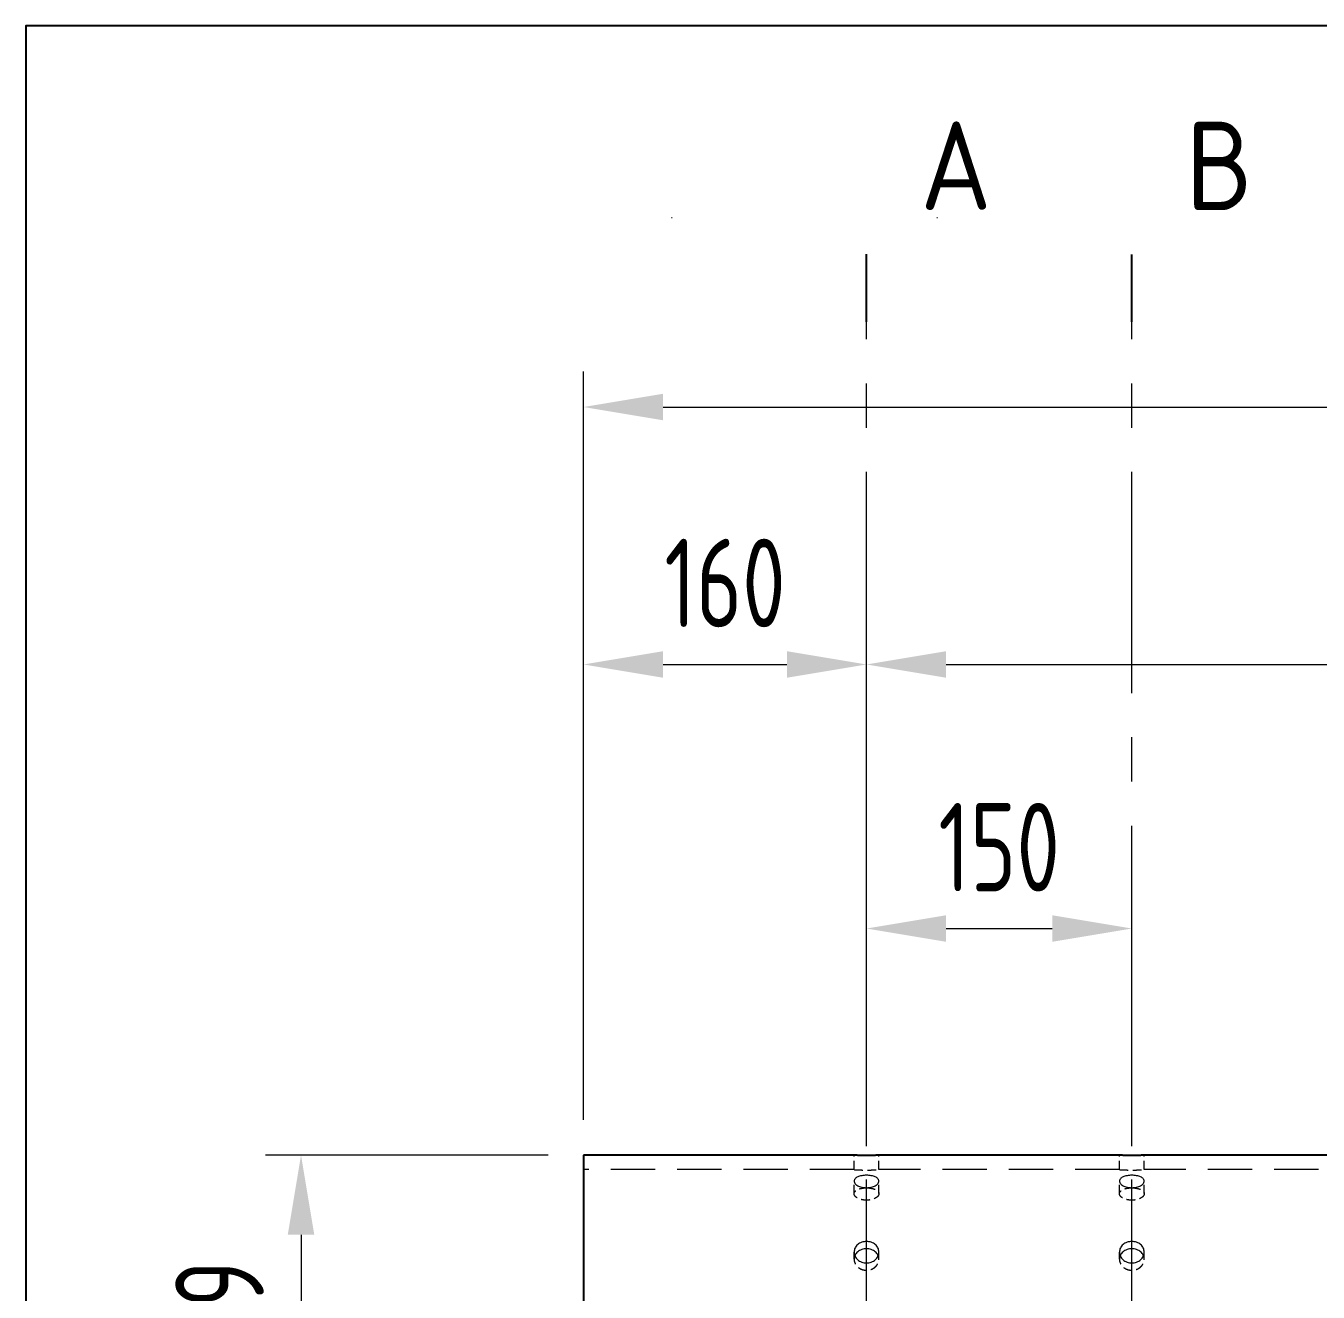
# Model space of a CAD drawing. Header units: millimetres. Extents: x -46397 to 283259, y -8690 to 23983.
# Drawn here: x 251236 to 251966, y 1849 to 2565 of the extents above; entities that cross this region are included whole.
import ezdxf

# ---------------------------------------------------------------- set-up
doc = ezdxf.new("R2010")
doc.units = ezdxf.units.MM
doc.linetypes.add('CENTER', pattern=[2, 1.25, -0.25, 0.25, -0.25])
doc.linetypes.add('HIDDENX2', pattern=[0.75, 0.5, -0.25])
doc.layers.get('Defpoints').update_dxf_attribs({"lineweight": 0})
for name, color, linetype, lineweight in [('0.01.ĐẬM', 3, 'Continuous', 25), ('Dtext', 255, 'Continuous', 20), ('DUONGCHINH', 7, 'Continuous', 25), ('Long_AM_Centerline', 1, 'CENTER', 9), ('PHANTOM 2', 8, 'Continuous', 0)]:
    doc.layers.add(name, color=color, linetype=linetype, lineweight=lineweight)
doc.styles.add('0130', font='times.ttf', dxfattribs={"height": 1.5})
doc.styles.add('Chu va so', font='arial.ttf')
doc.styles.add('GHI CHÚ 1', font='isocp_IV25.ttf', dxfattribs={"width": 0.8})
doc.styles.get("Standard").update_dxf_attribs({"font": 'isocp.shx', "width": 0.8})
doc.styles.add('TCVN', font='arial.ttf')
doc.dimstyles.new('1-30SCALE', dxfattribs={"dimtxt": 75, "dimasz": 75, "dimexe": 37.5, "dimexo": 30, "dimgap": 30, "dimtad": 1, "dimtoh": 1, "dimdec": 0, "dimdsep": 46, "dimtxsty": 'GHI CHÚ 1', "dimcen": 0.09, "dimclrd": 256, "dimclre": 256, "dimclrt": 2, "dimadec": 0, "dimazin": 0, "dimtfac": 1, "dimtdec": 0, "dimtofl": 0, "dimtmove": 0, "dimatfit": 3, "dimfxl": 1, "dimlwd": 0, "dimlwe": 0, "dimarcsym": 0})
doc.dimstyles.new('3.DÔN 30mm', dxfattribs={"dimtxt": 30, "dimasz": 10, "dimexe": 5, "dimexo": 5, "dimgap": 5, "dimtad": 1, "dimtoh": 1, "dimdec": 0, "dimtxsty": 'Standard', "dimcen": 20, "dimclrd": 42, "dimclre": 42, "dimclrt": 1, "dimadec": 0, "dimazin": 0, "dimtfac": 1, "dimtdec": 0, "dimtmove": 0, "dimatfit": 3, "dimfxl": 1, "dimlwd": 5, "dimlwe": 5, "dimarcsym": 1})

# ---------------------------------------------------------------- blocks, each defined once
blk = doc.blocks.new('*D1322')
at = {"layer": 'Defpoints', "color": 0, "transparency": 16777216}
for p in [(256511.11, 2349.87), (251551.11, 1926.9, -1.5), (256511.11, 1926.9, -1.5)]:
    blk.add_point(p, dxfattribs=at)
at = {"layer": 'PHANTOM 2', "linetype": 'Continuous', "lineweight": 0, "transparency": 16777216}
for p, q in [((251551.11, 1946.9), (251551.11, 2369.87)), ((256511.11, 1946.9), (256511.11, 2369.87)), ((251596.11, 2349.87), (256466.11, 2349.87))]:
    blk.add_line(p, q, dxfattribs=at)
at = {"layer": 'PHANTOM 2', "transparency": 16777216}
for points in [[(251596.11, 2357.37), (251596.11, 2342.37), (251551.11, 2349.87)], [(256466.11, 2357.37), (256466.11, 2342.37), (256511.11, 2349.87)]]:
    blk.add_solid(points, dxfattribs=at)
at = {"layer": 'PHANTOM 2', "color": 2, "transparency": 16777216, "insert": (254031.11, 2396.04), "char_height": 50, "attachment_point": 5, "style": 'GHI CHÚ 1'}
blk.add_mtext('4960', dxfattribs=at)
blk = doc.blocks.new('*D1323')
at = {"layer": 'Defpoints', "color": 0, "transparency": 16777216}
for p in [(251551.11, 1926.9, -1.5), (251391.42, 1707.8), (251551.11, 1707.8, -1.5)]:
    blk.add_point(p, dxfattribs=at)
at = {"layer": 'PHANTOM 2', "linetype": 'Continuous', "lineweight": 0, "transparency": 16777216}
for p, q in [((251531.11, 1926.9), (251371.42, 1926.9)), ((251391.42, 1881.9), (251391.42, 1752.8)), ((251531.11, 1707.8), (251371.42, 1707.8))]:
    blk.add_line(p, q, dxfattribs=at)
at = {"layer": 'PHANTOM 2', "transparency": 16777216}
for points in [[(251383.92, 1881.9), (251398.92, 1881.9), (251391.42, 1926.9)], [(251383.92, 1752.8), (251398.92, 1752.8), (251391.42, 1707.8)]]:
    blk.add_solid(points, dxfattribs=at)
at = {"layer": 'PHANTOM 2', "color": 2, "transparency": 16777216, "insert": (251345.35, 1817.35), "char_height": 50, "attachment_point": 5, "rotation": 90, "style": 'GHI CHÚ 1'}
blk.add_mtext('%%C219', dxfattribs=at)
blk = doc.blocks.new('*D1324')
at = {"layer": 'Defpoints', "color": 0, "transparency": 16777216}
for p in [(251711.11, 2204.31), (251551.11, 1926.9, -1.5), (251711.11, 1912.08, -1.5)]:
    blk.add_point(p, dxfattribs=at)
at = {"layer": 'PHANTOM 2', "linetype": 'Continuous', "lineweight": 0, "transparency": 16777216}
for p, q in [((251551.11, 1946.9), (251551.11, 2224.31)), ((251711.11, 1932.08), (251711.11, 2224.31)), ((251596.11, 2204.31), (251666.11, 2204.31))]:
    blk.add_line(p, q, dxfattribs=at)
at = {"layer": 'PHANTOM 2', "transparency": 16777216}
for points in [[(251596.11, 2211.81), (251596.11, 2196.81), (251551.11, 2204.31)], [(251666.11, 2211.81), (251666.11, 2196.81), (251711.11, 2204.31)]]:
    blk.add_solid(points, dxfattribs=at)
at = {"layer": 'PHANTOM 2', "color": 2, "transparency": 16777216, "insert": (251631.11, 2250.39), "char_height": 50, "attachment_point": 5, "style": 'GHI CHÚ 1'}
blk.add_mtext('160', dxfattribs=at)
blk = doc.blocks.new('*D1325')
at = {"layer": 'Defpoints', "color": 0, "transparency": 16777216}
for p in [(256361.11, 2204.31), (251711.11, 1912.08, -1.5), (256361.11, 1872.05, -1.5)]:
    blk.add_point(p, dxfattribs=at)
at = {"layer": 'PHANTOM 2', "linetype": 'Continuous', "lineweight": 0, "transparency": 16777216}
for p, q in [((251711.11, 1932.08), (251711.11, 2224.31)), ((256361.11, 1892.05), (256361.11, 2224.31)), ((251756.11, 2204.31), (256316.11, 2204.31))]:
    blk.add_line(p, q, dxfattribs=at)
at = {"layer": 'PHANTOM 2', "transparency": 16777216}
for points in [[(251756.11, 2211.81), (251756.11, 2196.81), (251711.11, 2204.31)], [(256316.11, 2211.81), (256316.11, 2196.81), (256361.11, 2204.31)]]:
    blk.add_solid(points, dxfattribs=at)
at = {"layer": 'PHANTOM 2', "color": 2, "transparency": 16777216, "insert": (254036.11, 2250.44), "char_height": 50, "attachment_point": 5, "style": 'GHI CHÚ 1'}
blk.add_mtext('P150x31=4650', dxfattribs=at)
blk = doc.blocks.new('*D1327')
at = {"layer": 'Defpoints', "color": 0, "transparency": 16777216}
for p in [(251861.11, 2055.04), (251711.11, 1912.08, -1.5), (251861.11, 1912.08, -1.5)]:
    blk.add_point(p, dxfattribs=at)
at = {"layer": 'PHANTOM 2', "linetype": 'Continuous', "lineweight": 0, "transparency": 16777216}
for p, q in [((251711.11, 1932.08), (251711.11, 2075.04)), ((251861.11, 1932.08), (251861.11, 2075.04)), ((251756.11, 2055.04), (251816.11, 2055.04))]:
    blk.add_line(p, q, dxfattribs=at)
at = {"layer": 'PHANTOM 2', "transparency": 16777216}
for points in [[(251756.11, 2062.54), (251756.11, 2047.54), (251711.11, 2055.04)], [(251816.11, 2062.54), (251816.11, 2047.54), (251861.11, 2055.04)]]:
    blk.add_solid(points, dxfattribs=at)
at = {"layer": 'PHANTOM 2', "color": 2, "transparency": 16777216, "insert": (251786.11, 2101.02), "char_height": 50, "attachment_point": 5, "style": 'GHI CHÚ 1'}
blk.add_mtext('150', dxfattribs=at)
blk = doc.blocks.new('*U1838')
at = {"lineweight": 25}
for points in [[(0, 0), (8137.12, 0), (8137.12, 5330.24), (0, 5330.24)], [(0, 0), (6152.45, 0), (6152.45, 5330.24), (0, 5330.24)]]:
    blk.add_lwpolyline(points, close=True, dxfattribs=at)
at = {"layer": 'Dtext', "ltscale": 0.1}
for tag, p, height, style in [('FOR_APPROVAL3', (6559.32, 1999.55, -0.32), 42.53, 'TCVN'), ('REV_3', (6204.88, 2002.05), 35.44, 'TCVN'), ('FOR_APPROVAL2', (6559.32, 1867.24, -0.32), 42.53, 'TCVN'), ('REV_2', (6204.88, 1869.74), 35.44, 'TCVN'), ('FOR_APPROVAL1', (6559.32, 1734.93, -0.31), 42.53, 'TCVN'), ('REV_1', (6204.88, 1737.43), 35.44, 'TCVN'), ('REV_0', (6204.88, 1605.11), 35.44, 'TCVN'), ('NGUOI_VE', (6936.92, 1603.22, -0.3), 42.53, 'TCVN'), ('NGUOI_KIEM_2', (7312.74, 1603.22, -0.35), 42.53, 'TCVN'), ('NGUOI_DUYET', (7766.71, 1603.22, -0.35), 42.53, 'TCVN'), ('1.1_A4', (7789.48, 80.71, -0.33), 42.53, 'Chu va so'), ('A4_A4', (7931, 80.71, -0.33), 42.53, 'Chu va so'), ('REV.', (8047.53, 80.71, -0.33), 42.53, 'Chu va so')]:
    blk.add_attdef(tag, p, '', height=height, dxfattribs=dict(at, style=style))
for tag, p, height, style, width in [('NGAY_REV03', (6294.7, 1999.55, -0.32), 36.86, 'TCVN', 0.95), ('NGAY_REV02', (6294.7, 1867.24, -0.32), 36.86, 'TCVN', 0.95), ('NGAY_REV01', (6294.7, 1734.93, -0.32), 36.86, 'TCVN', 0.95), ('NGAY_REV0', (6294.7, 1602.62, -0.35), 36.86, 'TCVN', 0.95), ('DWD.NO', (6291.4, 34.5, -0.33), 56.7, 'Chu va so', 0.85)]:
    blk.add_attdef(tag, p, '', height=height, dxfattribs=dict(at, style=style, width=width))
at = {"layer": 'Dtext', "lineweight": 25, "ltscale": 0.1, "style": 'Chu va so'}
for tag, p, height in [('PROJECT_CODE', (6701.24, 666.28), 85.06), ('TITLE1', (6332.88, 508.12, -0.33), 56.7), ('TITLE2', (6332.88, 374.77, -0.33), 56.7), ('TITLE3', (6332.88, 242.46, -0.33), 56.7)]:
    blk.add_attdef(tag, p, '', height=height, dxfattribs=at)

msp = doc.modelspace()

# ---------------------------------------------------------------- linework, layer by layer
at = {"color": 1, "linetype": 'HIDDENX2', "lineweight": 0, "ltscale": 10, "extrusion": (2.28848e-17, 1, 0)}
for p, q in [((251704.11, 1918.72, -1.5), (251704.11, 1926.9, -1.5)), ((251718.11, 1918.72, -1.5), (251718.11, 1926.9, -1.5)), ((251854.11, 1918.72, -1.5), (251854.11, 1926.9, -1.5)), ((251868.11, 1918.72, -1.5), (251868.11, 1926.9, -1.5)), ((251704.11, 1905.14, -1.5), (251704.11, 1912.23, -1.5)), ((251718.11, 1905.14, -1.5), (251718.11, 1912.23, -1.5)), ((251854.11, 1905.14, -1.5), (251854.11, 1912.23, -1.5)), ((251868.11, 1905.14, -1.5), (251868.11, 1912.23, -1.5)), ((251704.11, 1868.04, -1.5), (251704.11, 1872.13, -1.5)), ((251718.11, 1868.04, -1.5), (251718.11, 1872.13, -1.5)), ((251854.11, 1868.04, -1.5), (251854.11, 1872.13, -1.5)), ((251868.11, 1868.04, -1.5), (251868.11, 1872.13, -1.5))]:
    msp.add_line(p, q, dxfattribs=at)
at = {"color": 1, "linetype": 'HIDDENX2', "lineweight": 0, "ltscale": 50, "extrusion": (2.28848e-17, 1, 0)}
for p, q in [((251704.11, 1918.72, -1.5), (251551.11, 1918.72, -1.5)), ((251854.11, 1918.72, -1.5), (251718.11, 1918.72, -1.5)), ((252004.11, 1918.72, -1.5), (251868.11, 1918.72, -1.5))]:
    msp.add_line(p, q, dxfattribs=at)
at = {"color": 1, "linetype": 'HIDDENX2', "lineweight": 0, "ltscale": 10}
for points, knots in [([(251704.11, 1918.72, -1.5), (251704.11, 1918.72, -1.5), (251704.16, 1918.72, -1.5), (251704.33, 1918.71, -1.5), (251704.47, 1918.7, -1.5), (251704.83, 1918.68, -1.5), (251705.05, 1918.66, -1.5), (251705.56, 1918.63, -1.5), (251705.85, 1918.62, -1.5), (251706.48, 1918.59, -1.5), (251706.83, 1918.57, -1.5), (251707.59, 1918.54, -1.5), (251708, 1918.53, -1.5), (251708.87, 1918.51, -1.5), (251709.32, 1918.5, -1.5), (251710.22, 1918.49, -1.5), (251710.67, 1918.48, -1.5), (251711.55, 1918.48, -1.5), (251712.01, 1918.49, -1.5), (251712.91, 1918.5, -1.5), (251713.36, 1918.51, -1.5), (251714.22, 1918.53, -1.5), (251714.64, 1918.54, -1.5), (251715.4, 1918.57, -1.5), (251715.75, 1918.59, -1.5), (251716.37, 1918.62, -1.5), (251716.67, 1918.63, -1.5), (251717.18, 1918.66, -1.5), (251717.4, 1918.68, -1.5), (251717.76, 1918.7, -1.5), (251717.89, 1918.71, -1.5), (251718.07, 1918.72, -1.5), (251718.11, 1918.72, -1.5), (251718.11, 1918.72, -1.5)], [10.55083, 10.55083, 10.55083, 10.55083, 11.869683, 11.869683, 13.188536, 13.188536, 14.507389, 14.507389, 15.826243, 15.826243, 17.145097, 17.145097, 18.463951, 18.463951, 19.782805, 19.782805, 21.10166, 21.10166, 22.420514, 22.420514, 23.739368, 23.739368, 25.058222, 25.058222, 26.377077, 26.377077, 27.69593, 27.69593, 29.014783, 29.014783, 30.333636, 30.333636, 31.652489, 31.652489, 31.652489, 31.652489]), ([(251854.11, 1918.72, -1.5), (251854.11, 1918.72, -1.5), (251854.16, 1918.72, -1.5), (251854.33, 1918.71, -1.5), (251854.47, 1918.7, -1.5), (251854.83, 1918.68, -1.5), (251855.05, 1918.66, -1.5), (251855.56, 1918.63, -1.5), (251855.85, 1918.62, -1.5), (251856.48, 1918.59, -1.5), (251856.83, 1918.57, -1.5), (251857.59, 1918.54, -1.5), (251858, 1918.53, -1.5), (251858.87, 1918.51, -1.5), (251859.32, 1918.5, -1.5), (251860.22, 1918.49, -1.5), (251860.67, 1918.48, -1.5), (251861.55, 1918.48, -1.5), (251862.01, 1918.49, -1.5), (251862.91, 1918.5, -1.5), (251863.36, 1918.51, -1.5), (251864.22, 1918.53, -1.5), (251864.64, 1918.54, -1.5), (251865.4, 1918.57, -1.5), (251865.75, 1918.59, -1.5), (251866.37, 1918.62, -1.5), (251866.67, 1918.63, -1.5), (251867.18, 1918.66, -1.5), (251867.4, 1918.68, -1.5), (251867.76, 1918.7, -1.5), (251867.89, 1918.71, -1.5), (251868.07, 1918.72, -1.5), (251868.11, 1918.72, -1.5), (251868.11, 1918.72, -1.5)], [10.55083, 10.55083, 10.55083, 10.55083, 11.869683, 11.869683, 13.188536, 13.188536, 14.507389, 14.507389, 15.826243, 15.826243, 17.145097, 17.145097, 18.463951, 18.463951, 19.782805, 19.782805, 21.10166, 21.10166, 22.420514, 22.420514, 23.739368, 23.739368, 25.058222, 25.058222, 26.377077, 26.377077, 27.69593, 27.69593, 29.014783, 29.014783, 30.333636, 30.333636, 31.652489, 31.652489, 31.652489, 31.652489]), ([(251711.11, 1908.43, -1.5), (251710.67, 1908.43, -1.5), (251710.22, 1908.42, -1.5), (251709.32, 1908.34, -1.5), (251708.87, 1908.28, -1.5), (251708, 1908.12, -1.5), (251707.59, 1908.02, -1.5), (251706.83, 1907.79, -1.5), (251706.48, 1907.66, -1.5), (251705.85, 1907.37, -1.5), (251705.56, 1907.21, -1.5), (251705.05, 1906.85, -1.5), (251704.83, 1906.66, -1.5), (251704.47, 1906.25, -1.5), (251704.33, 1906.03, -1.5), (251704.16, 1905.59, -1.5), (251704.11, 1905.36, -1.5), (251704.11, 1904.92, -1.5), (251704.16, 1904.69, -1.5), (251704.33, 1904.23, -1.5), (251704.47, 1904, -1.5), (251704.83, 1903.55, -1.5), (251705.05, 1903.33, -1.5), (251705.56, 1902.92, -1.5), (251705.85, 1902.73, -1.5), (251706.48, 1902.4, -1.5), (251706.83, 1902.24, -1.5), (251707.59, 1901.95, -1.5), (251708, 1901.83, -1.5), (251708.87, 1901.63, -1.5), (251709.32, 1901.56, -1.5), (251710.22, 1901.46, -1.5), (251710.67, 1901.43, -1.5), (251711.55, 1901.43, -1.5), (251712.01, 1901.46, -1.5), (251712.91, 1901.56, -1.5), (251713.36, 1901.63, -1.5), (251714.22, 1901.83, -1.5), (251714.64, 1901.95, -1.5), (251715.4, 1902.24, -1.5), (251715.75, 1902.4, -1.5), (251716.37, 1902.73, -1.5), (251716.67, 1902.92, -1.5), (251717.18, 1903.33, -1.5), (251717.4, 1903.55, -1.5), (251717.76, 1904, -1.5), (251717.89, 1904.23, -1.5), (251718.07, 1904.69, -1.5), (251718.11, 1904.92, -1.5), (251718.11, 1905.36, -1.5), (251718.07, 1905.59, -1.5), (251717.89, 1906.03, -1.5), (251717.76, 1906.25, -1.5), (251717.4, 1906.66, -1.5), (251717.18, 1906.85, -1.5), (251716.67, 1907.21, -1.5), (251716.37, 1907.37, -1.5), (251715.75, 1907.66, -1.5), (251715.4, 1907.79, -1.5), (251714.64, 1908.02, -1.5), (251714.22, 1908.12, -1.5), (251713.36, 1908.28, -1.5), (251712.91, 1908.34, -1.5), (251712.01, 1908.42, -1.5), (251711.55, 1908.43, -1.5), (251711.11, 1908.43, -1.5)], [0, 0, 0, 0, 1.318854, 1.318854, 2.637708, 2.637708, 3.956563, 3.956563, 5.275417, 5.275417, 6.59427, 6.59427, 7.913123, 7.913123, 9.231977, 9.231977, 10.55083, 10.55083, 11.869683, 11.869683, 13.188536, 13.188536, 14.507389, 14.507389, 15.826243, 15.826243, 17.145097, 17.145097, 18.463951, 18.463951, 19.782805, 19.782805, 21.10166, 21.10166, 22.420514, 22.420514, 23.739368, 23.739368, 25.058222, 25.058222, 26.377077, 26.377077, 27.69593, 27.69593, 29.014783, 29.014783, 30.333636, 30.333636, 31.652489, 31.652489, 32.971343, 32.971343, 34.290196, 34.290196, 35.609049, 35.609049, 36.927902, 36.927902, 38.246757, 38.246757, 39.565611, 39.565611, 40.884465, 40.884465, 42.203319, 42.203319, 42.203319, 42.203319]), ([(251861.11, 1908.43, -1.5), (251860.67, 1908.43, -1.5), (251860.22, 1908.42, -1.5), (251859.32, 1908.34, -1.5), (251858.87, 1908.28, -1.5), (251858, 1908.12, -1.5), (251857.59, 1908.02, -1.5), (251856.83, 1907.79, -1.5), (251856.48, 1907.66, -1.5), (251855.85, 1907.37, -1.5), (251855.56, 1907.21, -1.5), (251855.05, 1906.85, -1.5), (251854.83, 1906.66, -1.5), (251854.47, 1906.25, -1.5), (251854.33, 1906.03, -1.5), (251854.16, 1905.59, -1.5), (251854.11, 1905.36, -1.5), (251854.11, 1904.92, -1.5), (251854.16, 1904.69, -1.5), (251854.33, 1904.23, -1.5), (251854.47, 1904, -1.5), (251854.83, 1903.55, -1.5), (251855.05, 1903.33, -1.5), (251855.56, 1902.92, -1.5), (251855.85, 1902.73, -1.5), (251856.48, 1902.4, -1.5), (251856.83, 1902.24, -1.5), (251857.59, 1901.95, -1.5), (251858, 1901.83, -1.5), (251858.87, 1901.63, -1.5), (251859.32, 1901.56, -1.5), (251860.22, 1901.46, -1.5), (251860.67, 1901.43, -1.5), (251861.55, 1901.43, -1.5), (251862.01, 1901.46, -1.5), (251862.91, 1901.56, -1.5), (251863.36, 1901.63, -1.5), (251864.22, 1901.83, -1.5), (251864.64, 1901.95, -1.5), (251865.4, 1902.24, -1.5), (251865.75, 1902.4, -1.5), (251866.37, 1902.73, -1.5), (251866.67, 1902.92, -1.5), (251867.18, 1903.33, -1.5), (251867.4, 1903.55, -1.5), (251867.76, 1904, -1.5), (251867.89, 1904.23, -1.5), (251868.07, 1904.69, -1.5), (251868.11, 1904.92, -1.5), (251868.11, 1905.36, -1.5), (251868.07, 1905.59, -1.5), (251867.89, 1906.03, -1.5), (251867.76, 1906.25, -1.5), (251867.4, 1906.66, -1.5), (251867.18, 1906.85, -1.5), (251866.67, 1907.21, -1.5), (251866.37, 1907.37, -1.5), (251865.75, 1907.66, -1.5), (251865.4, 1907.79, -1.5), (251864.64, 1908.02, -1.5), (251864.22, 1908.12, -1.5), (251863.36, 1908.28, -1.5), (251862.91, 1908.34, -1.5), (251862.01, 1908.42, -1.5), (251861.55, 1908.43, -1.5), (251861.11, 1908.43, -1.5)], [0, 0, 0, 0, 1.318854, 1.318854, 2.637708, 2.637708, 3.956563, 3.956563, 5.275417, 5.275417, 6.59427, 6.59427, 7.913123, 7.913123, 9.231977, 9.231977, 10.55083, 10.55083, 11.869683, 11.869683, 13.188536, 13.188536, 14.507389, 14.507389, 15.826243, 15.826243, 17.145097, 17.145097, 18.463951, 18.463951, 19.782805, 19.782805, 21.10166, 21.10166, 22.420514, 22.420514, 23.739368, 23.739368, 25.058222, 25.058222, 26.377077, 26.377077, 27.69593, 27.69593, 29.014783, 29.014783, 30.333636, 30.333636, 31.652489, 31.652489, 32.971343, 32.971343, 34.290196, 34.290196, 35.609049, 35.609049, 36.927902, 36.927902, 38.246757, 38.246757, 39.565611, 39.565611, 40.884465, 40.884465, 42.203319, 42.203319, 42.203319, 42.203319]), ([(251704.52, 1870.07, -1.5), (251704.41, 1869.79, -1.5), (251704.31, 1869.49, -1.5), (251704.16, 1868.81, -1.5), (251704.11, 1868.42, -1.5), (251704.11, 1867.66, -1.5), (251704.16, 1867.26, -1.5), (251704.33, 1866.47, -1.5), (251704.47, 1866.08, -1.5), (251704.83, 1865.32, -1.5), (251705.05, 1864.96, -1.5), (251705.56, 1864.28, -1.5), (251705.85, 1863.97, -1.5), (251706.48, 1863.42, -1.5), (251706.83, 1863.16, -1.5), (251707.59, 1862.7, -1.5), (251708, 1862.5, -1.5), (251708.87, 1862.17, -1.5), (251709.32, 1862.05, -1.5), (251710.22, 1861.89, -1.5), (251710.67, 1861.86, -1.5), (251711.55, 1861.86, -1.5), (251712.01, 1861.89, -1.5), (251712.91, 1862.05, -1.5), (251713.36, 1862.17, -1.5), (251714.22, 1862.5, -1.5), (251714.64, 1862.7, -1.5), (251715.4, 1863.16, -1.5), (251715.75, 1863.42, -1.5), (251716.37, 1863.97, -1.5), (251716.67, 1864.28, -1.5), (251717.18, 1864.96, -1.5), (251717.4, 1865.32, -1.5), (251717.76, 1866.08, -1.5), (251717.89, 1866.47, -1.5), (251718.07, 1867.26, -1.5), (251718.11, 1867.66, -1.5), (251718.11, 1868.42, -1.5), (251718.07, 1868.81, -1.5), (251717.92, 1869.49, -1.5), (251717.82, 1869.79, -1.5), (251717.7, 1870.07, -1.5)], [8.233495, 8.233495, 8.233495, 8.233495, 9.231977, 9.231977, 10.55083, 10.55083, 11.869683, 11.869683, 13.188536, 13.188536, 14.507389, 14.507389, 15.826243, 15.826243, 17.145097, 17.145097, 18.463951, 18.463951, 19.782805, 19.782805, 21.10166, 21.10166, 22.420514, 22.420514, 23.739368, 23.739368, 25.058222, 25.058222, 26.377077, 26.377077, 27.69593, 27.69593, 29.014783, 29.014783, 30.333636, 30.333636, 31.652489, 31.652489, 32.971343, 32.971343, 33.969824, 33.969824, 33.969824, 33.969824]), ([(251854.52, 1870.07, -1.5), (251854.41, 1869.79, -1.5), (251854.31, 1869.49, -1.5), (251854.16, 1868.81, -1.5), (251854.11, 1868.42, -1.5), (251854.11, 1867.66, -1.5), (251854.16, 1867.26, -1.5), (251854.33, 1866.47, -1.5), (251854.47, 1866.08, -1.5), (251854.83, 1865.32, -1.5), (251855.05, 1864.96, -1.5), (251855.56, 1864.28, -1.5), (251855.85, 1863.97, -1.5), (251856.48, 1863.42, -1.5), (251856.83, 1863.16, -1.5), (251857.59, 1862.7, -1.5), (251858, 1862.5, -1.5), (251858.87, 1862.17, -1.5), (251859.32, 1862.05, -1.5), (251860.22, 1861.89, -1.5), (251860.67, 1861.86, -1.5), (251861.55, 1861.86, -1.5), (251862.01, 1861.89, -1.5), (251862.91, 1862.05, -1.5), (251863.36, 1862.17, -1.5), (251864.22, 1862.5, -1.5), (251864.64, 1862.7, -1.5), (251865.4, 1863.16, -1.5), (251865.75, 1863.42, -1.5), (251866.37, 1863.97, -1.5), (251866.67, 1864.28, -1.5), (251867.18, 1864.96, -1.5), (251867.4, 1865.32, -1.5), (251867.76, 1866.08, -1.5), (251867.89, 1866.47, -1.5), (251868.07, 1867.26, -1.5), (251868.11, 1867.66, -1.5), (251868.11, 1868.42, -1.5), (251868.07, 1868.81, -1.5), (251867.92, 1869.49, -1.5), (251867.82, 1869.79, -1.5), (251867.7, 1870.07, -1.5)], [8.233495, 8.233495, 8.233495, 8.233495, 9.231977, 9.231977, 10.55083, 10.55083, 11.869683, 11.869683, 13.188536, 13.188536, 14.507389, 14.507389, 15.826243, 15.826243, 17.145097, 17.145097, 18.463951, 18.463951, 19.782805, 19.782805, 21.10166, 21.10166, 22.420514, 22.420514, 23.739368, 23.739368, 25.058222, 25.058222, 26.377077, 26.377077, 27.69593, 27.69593, 29.014783, 29.014783, 30.333636, 30.333636, 31.652489, 31.652489, 32.971343, 32.971343, 33.969824, 33.969824, 33.969824, 33.969824])]:
    msp.add_open_spline(points, degree=3, knots=knots, dxfattribs=at)
at = {"color": 2, "linetype": 'Continuous', "lineweight": 0, "ltscale": 10}
for points, knots in [([(251711.11, 1915.53, -1.5), (251711.55, 1915.53, -1.5), (251712.01, 1915.51, -1.5), (251712.91, 1915.44, -1.5), (251713.36, 1915.38, -1.5), (251714.22, 1915.22, -1.5), (251714.64, 1915.11, -1.5), (251715.4, 1914.88, -1.5), (251715.75, 1914.75, -1.5), (251716.37, 1914.46, -1.5), (251716.67, 1914.3, -1.5), (251717.18, 1913.94, -1.5), (251717.4, 1913.74, -1.5), (251717.76, 1913.33, -1.5), (251717.89, 1913.11, -1.5), (251718.07, 1912.67, -1.5), (251718.11, 1912.45, -1.5), (251718.11, 1912.01, -1.5), (251718.07, 1911.78, -1.5), (251717.89, 1911.32, -1.5), (251717.76, 1911.08, -1.5), (251717.4, 1910.63, -1.5), (251717.18, 1910.42, -1.5), (251716.67, 1910.01, -1.5), (251716.37, 1909.82, -1.5), (251715.75, 1909.49, -1.5), (251715.4, 1909.33, -1.5), (251714.64, 1909.05, -1.5), (251714.22, 1908.93, -1.5), (251713.36, 1908.73, -1.5), (251712.91, 1908.65, -1.5), (251712.01, 1908.56, -1.5), (251711.55, 1908.53, -1.5), (251710.67, 1908.53, -1.5), (251710.22, 1908.56, -1.5), (251709.32, 1908.65, -1.5), (251708.87, 1908.73, -1.5), (251708, 1908.93, -1.5), (251707.59, 1909.05, -1.5), (251706.83, 1909.33, -1.5), (251706.48, 1909.49, -1.5), (251705.85, 1909.82, -1.5), (251705.56, 1910.01, -1.5), (251705.05, 1910.42, -1.5), (251704.83, 1910.63, -1.5), (251704.47, 1911.08, -1.5), (251704.33, 1911.32, -1.5), (251704.16, 1911.78, -1.5), (251704.11, 1912.01, -1.5), (251704.11, 1912.45, -1.5), (251704.16, 1912.67, -1.5), (251704.33, 1913.11, -1.5), (251704.47, 1913.33, -1.5), (251704.83, 1913.74, -1.5), (251705.05, 1913.94, -1.5), (251705.56, 1914.3, -1.5), (251705.85, 1914.46, -1.5), (251706.48, 1914.75, -1.5), (251706.83, 1914.88, -1.5), (251707.59, 1915.11, -1.5), (251708, 1915.22, -1.5), (251708.87, 1915.38, -1.5), (251709.32, 1915.44, -1.5), (251710.22, 1915.51, -1.5), (251710.67, 1915.53, -1.5), (251711.11, 1915.53, -1.5)], [0, 0, 0, 0, 1.318789, 1.318789, 2.637578, 2.637578, 3.956368, 3.956368, 5.275157, 5.275157, 6.593945, 6.593945, 7.912734, 7.912734, 9.231522, 9.231522, 10.550311, 10.550311, 11.869099, 11.869099, 13.187888, 13.187888, 14.506676, 14.506676, 15.825465, 15.825465, 17.144254, 17.144254, 18.463043, 18.463043, 19.781833, 19.781833, 21.100622, 21.100622, 22.419411, 22.419411, 23.7382, 23.7382, 25.05699, 25.05699, 26.375779, 26.375779, 27.694567, 27.694567, 29.013356, 29.013356, 30.332144, 30.332144, 31.650933, 31.650933, 32.969721, 32.969721, 34.28851, 34.28851, 35.607298, 35.607298, 36.926087, 36.926087, 38.244876, 38.244876, 39.563665, 39.563665, 40.882454, 40.882454, 42.201244, 42.201244, 42.201244, 42.201244]), ([(251861.11, 1915.53, -1.5), (251861.55, 1915.53, -1.5), (251862.01, 1915.51, -1.5), (251862.91, 1915.44, -1.5), (251863.36, 1915.38, -1.5), (251864.22, 1915.22, -1.5), (251864.64, 1915.11, -1.5), (251865.4, 1914.88, -1.5), (251865.75, 1914.75, -1.5), (251866.37, 1914.46, -1.5), (251866.67, 1914.3, -1.5), (251867.18, 1913.94, -1.5), (251867.4, 1913.74, -1.5), (251867.76, 1913.33, -1.5), (251867.89, 1913.11, -1.5), (251868.07, 1912.67, -1.5), (251868.11, 1912.45, -1.5), (251868.11, 1912.01, -1.5), (251868.07, 1911.78, -1.5), (251867.89, 1911.32, -1.5), (251867.76, 1911.08, -1.5), (251867.4, 1910.63, -1.5), (251867.18, 1910.42, -1.5), (251866.67, 1910.01, -1.5), (251866.37, 1909.82, -1.5), (251865.75, 1909.49, -1.5), (251865.4, 1909.33, -1.5), (251864.64, 1909.05, -1.5), (251864.22, 1908.93, -1.5), (251863.36, 1908.73, -1.5), (251862.91, 1908.65, -1.5), (251862.01, 1908.56, -1.5), (251861.55, 1908.53, -1.5), (251860.67, 1908.53, -1.5), (251860.22, 1908.56, -1.5), (251859.32, 1908.65, -1.5), (251858.87, 1908.73, -1.5), (251858, 1908.93, -1.5), (251857.59, 1909.05, -1.5), (251856.83, 1909.33, -1.5), (251856.48, 1909.49, -1.5), (251855.85, 1909.82, -1.5), (251855.56, 1910.01, -1.5), (251855.05, 1910.42, -1.5), (251854.83, 1910.63, -1.5), (251854.47, 1911.08, -1.5), (251854.33, 1911.32, -1.5), (251854.16, 1911.78, -1.5), (251854.11, 1912.01, -1.5), (251854.11, 1912.45, -1.5), (251854.16, 1912.67, -1.5), (251854.33, 1913.11, -1.5), (251854.47, 1913.33, -1.5), (251854.83, 1913.74, -1.5), (251855.05, 1913.94, -1.5), (251855.56, 1914.3, -1.5), (251855.85, 1914.46, -1.5), (251856.48, 1914.75, -1.5), (251856.83, 1914.88, -1.5), (251857.59, 1915.11, -1.5), (251858, 1915.22, -1.5), (251858.87, 1915.38, -1.5), (251859.32, 1915.44, -1.5), (251860.22, 1915.51, -1.5), (251860.67, 1915.53, -1.5), (251861.11, 1915.53, -1.5)], [0, 0, 0, 0, 1.318789, 1.318789, 2.637578, 2.637578, 3.956368, 3.956368, 5.275157, 5.275157, 6.593945, 6.593945, 7.912734, 7.912734, 9.231522, 9.231522, 10.550311, 10.550311, 11.869099, 11.869099, 13.187888, 13.187888, 14.506676, 14.506676, 15.825465, 15.825465, 17.144254, 17.144254, 18.463043, 18.463043, 19.781833, 19.781833, 21.100622, 21.100622, 22.419411, 22.419411, 23.7382, 23.7382, 25.05699, 25.05699, 26.375779, 26.375779, 27.694567, 27.694567, 29.013356, 29.013356, 30.332144, 30.332144, 31.650933, 31.650933, 32.969721, 32.969721, 34.28851, 34.28851, 35.607298, 35.607298, 36.926087, 36.926087, 38.244876, 38.244876, 39.563665, 39.563665, 40.882454, 40.882454, 42.201244, 42.201244, 42.201244, 42.201244]), ([(251711.11, 1878.08, -1.5), (251711.55, 1878.08, -1.5), (251712.01, 1878.04, -1.5), (251712.91, 1877.9, -1.5), (251713.36, 1877.78, -1.5), (251714.22, 1877.48, -1.5), (251714.64, 1877.3, -1.5), (251715.4, 1876.87, -1.5), (251715.75, 1876.62, -1.5), (251716.37, 1876.1, -1.5), (251716.67, 1875.8, -1.5), (251717.18, 1875.15, -1.5), (251717.4, 1874.8, -1.5), (251717.76, 1874.06, -1.5), (251717.89, 1873.68, -1.5), (251718.07, 1872.9, -1.5), (251718.11, 1872.51, -1.5), (251718.11, 1871.75, -1.5), (251718.07, 1871.35, -1.5), (251717.89, 1870.56, -1.5), (251717.76, 1870.17, -1.5), (251717.4, 1869.41, -1.5), (251717.18, 1869.05, -1.5), (251716.67, 1868.37, -1.5), (251716.37, 1868.06, -1.5), (251715.75, 1867.51, -1.5), (251715.4, 1867.25, -1.5), (251714.64, 1866.79, -1.5), (251714.22, 1866.59, -1.5), (251713.36, 1866.27, -1.5), (251712.91, 1866.15, -1.5), (251712.01, 1865.99, -1.5), (251711.55, 1865.96, -1.5), (251710.67, 1865.96, -1.5), (251710.22, 1865.99, -1.5), (251709.32, 1866.15, -1.5), (251708.87, 1866.27, -1.5), (251708, 1866.59, -1.5), (251707.59, 1866.79, -1.5), (251706.83, 1867.25, -1.5), (251706.48, 1867.51, -1.5), (251705.85, 1868.06, -1.5), (251705.56, 1868.37, -1.5), (251705.05, 1869.05, -1.5), (251704.83, 1869.41, -1.5), (251704.47, 1870.17, -1.5), (251704.33, 1870.56, -1.5), (251704.16, 1871.35, -1.5), (251704.11, 1871.75, -1.5), (251704.11, 1872.51, -1.5), (251704.16, 1872.9, -1.5), (251704.33, 1873.68, -1.5), (251704.47, 1874.06, -1.5), (251704.83, 1874.8, -1.5), (251705.05, 1875.15, -1.5), (251705.56, 1875.8, -1.5), (251705.85, 1876.1, -1.5), (251706.48, 1876.62, -1.5), (251706.83, 1876.87, -1.5), (251707.59, 1877.3, -1.5), (251708, 1877.48, -1.5), (251708.87, 1877.78, -1.5), (251709.32, 1877.9, -1.5), (251710.22, 1878.04, -1.5), (251710.67, 1878.08, -1.5), (251711.11, 1878.08, -1.5)], [0, 0, 0, 0, 1.318789, 1.318789, 2.637578, 2.637578, 3.956368, 3.956368, 5.275157, 5.275157, 6.593945, 6.593945, 7.912734, 7.912734, 9.231522, 9.231522, 10.550311, 10.550311, 11.869099, 11.869099, 13.187888, 13.187888, 14.506676, 14.506676, 15.825465, 15.825465, 17.144254, 17.144254, 18.463043, 18.463043, 19.781833, 19.781833, 21.100622, 21.100622, 22.419411, 22.419411, 23.7382, 23.7382, 25.05699, 25.05699, 26.375779, 26.375779, 27.694567, 27.694567, 29.013356, 29.013356, 30.332144, 30.332144, 31.650933, 31.650933, 32.969721, 32.969721, 34.28851, 34.28851, 35.607298, 35.607298, 36.926087, 36.926087, 38.244876, 38.244876, 39.563665, 39.563665, 40.882454, 40.882454, 42.201244, 42.201244, 42.201244, 42.201244]), ([(251861.11, 1878.08, -1.5), (251861.55, 1878.08, -1.5), (251862.01, 1878.04, -1.5), (251862.91, 1877.9, -1.5), (251863.36, 1877.78, -1.5), (251864.22, 1877.48, -1.5), (251864.64, 1877.3, -1.5), (251865.4, 1876.87, -1.5), (251865.75, 1876.62, -1.5), (251866.37, 1876.1, -1.5), (251866.67, 1875.8, -1.5), (251867.18, 1875.15, -1.5), (251867.4, 1874.8, -1.5), (251867.76, 1874.06, -1.5), (251867.89, 1873.68, -1.5), (251868.07, 1872.9, -1.5), (251868.11, 1872.51, -1.5), (251868.11, 1871.75, -1.5), (251868.07, 1871.35, -1.5), (251867.89, 1870.56, -1.5), (251867.76, 1870.17, -1.5), (251867.4, 1869.41, -1.5), (251867.18, 1869.05, -1.5), (251866.67, 1868.37, -1.5), (251866.37, 1868.06, -1.5), (251865.75, 1867.51, -1.5), (251865.4, 1867.25, -1.5), (251864.64, 1866.79, -1.5), (251864.22, 1866.59, -1.5), (251863.36, 1866.27, -1.5), (251862.91, 1866.15, -1.5), (251862.01, 1865.99, -1.5), (251861.55, 1865.96, -1.5), (251860.67, 1865.96, -1.5), (251860.22, 1865.99, -1.5), (251859.32, 1866.15, -1.5), (251858.87, 1866.27, -1.5), (251858, 1866.59, -1.5), (251857.59, 1866.79, -1.5), (251856.83, 1867.25, -1.5), (251856.48, 1867.51, -1.5), (251855.85, 1868.06, -1.5), (251855.56, 1868.37, -1.5), (251855.05, 1869.05, -1.5), (251854.83, 1869.41, -1.5), (251854.47, 1870.17, -1.5), (251854.33, 1870.56, -1.5), (251854.16, 1871.35, -1.5), (251854.11, 1871.75, -1.5), (251854.11, 1872.51, -1.5), (251854.16, 1872.9, -1.5), (251854.33, 1873.68, -1.5), (251854.47, 1874.06, -1.5), (251854.83, 1874.8, -1.5), (251855.05, 1875.15, -1.5), (251855.56, 1875.8, -1.5), (251855.85, 1876.1, -1.5), (251856.48, 1876.62, -1.5), (251856.83, 1876.87, -1.5), (251857.59, 1877.3, -1.5), (251858, 1877.48, -1.5), (251858.87, 1877.78, -1.5), (251859.32, 1877.9, -1.5), (251860.22, 1878.04, -1.5), (251860.67, 1878.08, -1.5), (251861.11, 1878.08, -1.5)], [0, 0, 0, 0, 1.318789, 1.318789, 2.637578, 2.637578, 3.956368, 3.956368, 5.275157, 5.275157, 6.593945, 6.593945, 7.912734, 7.912734, 9.231522, 9.231522, 10.550311, 10.550311, 11.869099, 11.869099, 13.187888, 13.187888, 14.506676, 14.506676, 15.825465, 15.825465, 17.144254, 17.144254, 18.463043, 18.463043, 19.781833, 19.781833, 21.100622, 21.100622, 22.419411, 22.419411, 23.7382, 23.7382, 25.05699, 25.05699, 26.375779, 26.375779, 27.694567, 27.694567, 29.013356, 29.013356, 30.332144, 30.332144, 31.650933, 31.650933, 32.969721, 32.969721, 34.28851, 34.28851, 35.607298, 35.607298, 36.926087, 36.926087, 38.244876, 38.244876, 39.563665, 39.563665, 40.882454, 40.882454, 42.201244, 42.201244, 42.201244, 42.201244]), ([(251711.11, 1873.98, -1.5), (251710.67, 1873.98, -1.5), (251710.22, 1873.95, -1.5), (251709.32, 1873.8, -1.5), (251708.87, 1873.69, -1.5), (251708, 1873.39, -1.5), (251707.59, 1873.2, -1.5), (251706.83, 1872.77, -1.5), (251706.48, 1872.53, -1.5), (251705.85, 1872, -1.5), (251705.56, 1871.71, -1.5), (251705.05, 1871.06, -1.5), (251704.83, 1870.71, -1.5), (251704.6, 1870.25, -1.5), (251704.56, 1870.16, -1.5), (251704.52, 1870.07, -1.5)], [0, 0, 0, 0, 1.318854, 1.318854, 2.637708, 2.637708, 3.956563, 3.956563, 5.275417, 5.275417, 6.59427, 6.59427, 7.913123, 7.913123, 8.233495, 8.233495, 8.233495, 8.233495]), ([(251717.7, 1870.07, -1.5), (251717.67, 1870.16, -1.5), (251717.62, 1870.25, -1.5), (251717.4, 1870.71, -1.5), (251717.18, 1871.06, -1.5), (251716.67, 1871.71, -1.5), (251716.37, 1872, -1.5), (251715.75, 1872.53, -1.5), (251715.4, 1872.77, -1.5), (251714.64, 1873.2, -1.5), (251714.22, 1873.39, -1.5), (251713.36, 1873.69, -1.5), (251712.91, 1873.8, -1.5), (251712.01, 1873.95, -1.5), (251711.55, 1873.98, -1.5), (251711.11, 1873.98, -1.5)], [33.969824, 33.969824, 33.969824, 33.969824, 34.290196, 34.290196, 35.609049, 35.609049, 36.927902, 36.927902, 38.246757, 38.246757, 39.565611, 39.565611, 40.884465, 40.884465, 42.203319, 42.203319, 42.203319, 42.203319]), ([(251861.11, 1873.98, -1.5), (251860.67, 1873.98, -1.5), (251860.22, 1873.95, -1.5), (251859.32, 1873.8, -1.5), (251858.87, 1873.69, -1.5), (251858, 1873.39, -1.5), (251857.59, 1873.2, -1.5), (251856.83, 1872.77, -1.5), (251856.48, 1872.53, -1.5), (251855.85, 1872, -1.5), (251855.56, 1871.71, -1.5), (251855.05, 1871.06, -1.5), (251854.83, 1870.71, -1.5), (251854.6, 1870.25, -1.5), (251854.56, 1870.16, -1.5), (251854.52, 1870.07, -1.5)], [0, 0, 0, 0, 1.318854, 1.318854, 2.637708, 2.637708, 3.956563, 3.956563, 5.275417, 5.275417, 6.59427, 6.59427, 7.913123, 7.913123, 8.233495, 8.233495, 8.233495, 8.233495]), ([(251867.7, 1870.07, -1.5), (251867.67, 1870.16, -1.5), (251867.62, 1870.25, -1.5), (251867.4, 1870.71, -1.5), (251867.18, 1871.06, -1.5), (251866.67, 1871.71, -1.5), (251866.37, 1872, -1.5), (251865.75, 1872.53, -1.5), (251865.4, 1872.77, -1.5), (251864.64, 1873.2, -1.5), (251864.22, 1873.39, -1.5), (251863.36, 1873.69, -1.5), (251862.91, 1873.8, -1.5), (251862.01, 1873.95, -1.5), (251861.55, 1873.98, -1.5), (251861.11, 1873.98, -1.5)], [33.969824, 33.969824, 33.969824, 33.969824, 34.290196, 34.290196, 35.609049, 35.609049, 36.927902, 36.927902, 38.246757, 38.246757, 39.565611, 39.565611, 40.884465, 40.884465, 42.203319, 42.203319, 42.203319, 42.203319])]:
    msp.add_open_spline(points, degree=3, knots=knots, dxfattribs=at)
at = {"layer": '0.01.ĐẬM'}
for p, q in [((251711.11, 2398.09, -1.5), (251711.11, 2514.95, -1.5)), ((251861.11, 2398.09, -1.5), (251861.11, 2514.95, -1.5))]:
    msp.add_line(p, q, dxfattribs=at)
at = {"layer": 'DUONGCHINH', "extrusion": (2.28848e-17, 1, 0)}
for p, q in [((251551.11, 1926.9, -1.5), (251551.11, 1707.8, -1.5)), ((251704.11, 1926.9, -1.5), (251551.11, 1926.9, -1.5)), ((251854.11, 1926.9, -1.5), (251718.11, 1926.9, -1.5)), ((252004.11, 1926.9, -1.5), (251868.11, 1926.9, -1.5))]:
    msp.add_line(p, q, dxfattribs=at)
at = {"layer": 'DUONGCHINH'}
for points in [[(251718.11, 1926.9, -1.5), (251718.11, 1926.9, -1.5), (251718.07, 1926.9, -1.5), (251717.89, 1926.89, -1.5), (251717.76, 1926.88, -1.5), (251717.4, 1926.86, -1.5), (251717.18, 1926.85, -1.5), (251716.67, 1926.82, -1.5), (251716.37, 1926.81, -1.5), (251715.75, 1926.78, -1.5), (251715.4, 1926.76, -1.5), (251714.64, 1926.74, -1.5), (251714.22, 1926.72, -1.5), (251713.36, 1926.7, -1.5), (251712.91, 1926.69, -1.5), (251712.01, 1926.68, -1.5), (251711.55, 1926.68, -1.5), (251710.67, 1926.68, -1.5), (251710.22, 1926.68, -1.5), (251709.32, 1926.69, -1.5), (251708.87, 1926.7, -1.5), (251708, 1926.72, -1.5), (251707.59, 1926.74, -1.5), (251706.83, 1926.76, -1.5), (251706.48, 1926.78, -1.5), (251705.85, 1926.81, -1.5), (251705.56, 1926.82, -1.5), (251705.05, 1926.85, -1.5), (251704.83, 1926.86, -1.5), (251704.47, 1926.88, -1.5), (251704.33, 1926.89, -1.5), (251704.16, 1926.9, -1.5), (251704.11, 1926.9, -1.5), (251704.11, 1926.9, -1.5)], [(251868.11, 1926.9, -1.5), (251868.11, 1926.9, -1.5), (251868.07, 1926.9, -1.5), (251867.89, 1926.89, -1.5), (251867.76, 1926.88, -1.5), (251867.4, 1926.86, -1.5), (251867.18, 1926.85, -1.5), (251866.67, 1926.82, -1.5), (251866.37, 1926.81, -1.5), (251865.75, 1926.78, -1.5), (251865.4, 1926.76, -1.5), (251864.64, 1926.74, -1.5), (251864.22, 1926.72, -1.5), (251863.36, 1926.7, -1.5), (251862.91, 1926.69, -1.5), (251862.01, 1926.68, -1.5), (251861.55, 1926.68, -1.5), (251860.67, 1926.68, -1.5), (251860.22, 1926.68, -1.5), (251859.32, 1926.69, -1.5), (251858.87, 1926.7, -1.5), (251858, 1926.72, -1.5), (251857.59, 1926.74, -1.5), (251856.83, 1926.76, -1.5), (251856.48, 1926.78, -1.5), (251855.85, 1926.81, -1.5), (251855.56, 1926.82, -1.5), (251855.05, 1926.85, -1.5), (251854.83, 1926.86, -1.5), (251854.47, 1926.88, -1.5), (251854.33, 1926.89, -1.5), (251854.16, 1926.9, -1.5), (251854.11, 1926.9, -1.5), (251854.11, 1926.9, -1.5)]]:
    msp.add_open_spline(points, degree=3, knots=[10.550311, 10.550311, 10.550311, 10.550311, 11.869099, 11.869099, 13.187888, 13.187888, 14.506676, 14.506676, 15.825465, 15.825465, 17.144254, 17.144254, 18.463043, 18.463043, 19.781833, 19.781833, 21.100622, 21.100622, 22.419411, 22.419411, 23.7382, 23.7382, 25.05699, 25.05699, 26.375779, 26.375779, 27.694567, 27.694567, 29.013356, 29.013356, 30.332144, 30.332144, 31.650933, 31.650933, 31.650933, 31.650933], dxfattribs=at)
at = {"layer": 'Long_AM_Centerline', "ltscale": 100}
for p, q in [((251711.11, 1588.18, -1.5), (251711.11, 2398.09, -1.5)), ((251861.11, 1588.18, -1.5), (251861.11, 2398.09, -1.5))]:
    msp.add_line(p, q, dxfattribs=at)

# ---------------------------------------------------------------- dimensions: what is measured, and where the dimension line sits
at = {"layer": 'PHANTOM 2'}
dim = msp.add_aligned_dim(p1=(251551.11, 1926.9, -1.5), p2=(256511.11, 1926.9, -1.5), distance=422.97, dimstyle='1-30SCALE', override={"dimtxt": 50, "dimasz": 45, "dimexe": 20, "dimexo": 20, "dimgap": 20, "dimtmove": 1}, dxfattribs=at)
dim.commit()
dim.dimension.update_dxf_attribs({"geometry": '*D1322', "text_midpoint": (254031.11, 2396.04)})
for base, p1, p2, picture, middle in [((251711.11, 2204.31), (251551.11, 1926.9, -1.5), (251711.11, 1912.08, -1.5), '*D1324', (251631.11, 2250.39)), ((251861.11, 2055.04), (251711.11, 1912.08, -1.5), (251861.11, 1912.08, -1.5), '*D1327', (251786.11, 2101.02))]:
    dim = msp.add_linear_dim(base=base, p1=p1, p2=p2, dimstyle='1-30SCALE', override={"dimtxt": 50, "dimasz": 45, "dimexe": 20, "dimexo": 20, "dimgap": 20, "dimtmove": 1}, dxfattribs=at)
    dim.commit()
    dim.dimension.update_dxf_attribs({"geometry": picture, "text_midpoint": middle})
dim = msp.add_linear_dim(base=(256361.11, 2204.31), p1=(251711.11, 1912.08, -1.5), p2=(256361.11, 1872.05, -1.5), text='P150x31=<>', dimstyle='1-30SCALE', override={"dimtxt": 50, "dimasz": 45, "dimexe": 20, "dimexo": 20, "dimgap": 20, "dimpost": '', "dimtmove": 1}, dxfattribs=at)
dim.commit()
dim.dimension.update_dxf_attribs({"geometry": '*D1325', "text_midpoint": (254036.11, 2250.44)})
dim = msp.add_linear_dim(base=(251391.42, 1707.8), p1=(251551.11, 1926.9, -1.5), p2=(251551.11, 1707.8, -1.5), angle=90, text='%%C<>', dimstyle='1-30SCALE', override={"dimtxt": 50, "dimasz": 45, "dimexe": 20, "dimexo": 20, "dimgap": 20, "dimpost": '', "dimtmove": 1}, dxfattribs=at)
dim.commit()
dim.dimension.update_dxf_attribs({"geometry": '*D1323', "text_midpoint": (251345.35, 1817.35)})

# ---------------------------------------------------------------- leaders
at = {"layer": '0.01.ĐẬM'}
msp.add_leader([(251710.52, 2456.79, -1.5), (251600.92, 2456.79, -1.5)], dimstyle='3.DÔN 30mm', override={"dimasz": 50, "dimtad": 0}, dxfattribs=at)

# ---------------------------------------------------------------- next in the draw order: texts
at = {"layer": '0.01.ĐẬM', "ltscale": 3, "insert": (251626.33, 2461.24, -1.5), "char_height": 50, "attachment_point": 7, "style": '0130', "bg_fill": 2}
msp.add_mtext('\\pxi2.3036,qc;{\\Fisocp|c0;\\C2;A}', dxfattribs=at)

# ---------------------------------------------------------------- next in the draw order: leaders
at = {"layer": '0.01.ĐẬM'}
msp.add_leader([(251860.52, 2456.79, -1.5), (251750.92, 2456.79, -1.5)], dimstyle='3.DÔN 30mm', override={"dimasz": 50, "dimtad": 0}, dxfattribs=at)

# ---------------------------------------------------------------- next in the draw order: texts
at = {"layer": '0.01.ĐẬM', "ltscale": 3, "insert": (251776.33, 2461.24, -1.5), "char_height": 50, "attachment_point": 7, "style": '0130', "bg_fill": 2}
msp.add_mtext('\\pxi2.3036,qc;{\\Fisocp|c0;\\C2;B}', dxfattribs=at)

# ---------------------------------------------------------------- next in the draw order: block references
at = {"xscale": 0.9084576280678549, "yscale": 0.9084576280678549, "zscale": 0.9084576280678549}
msp.add_blockref('*U1838', (251235.85, -2276.94), dxfattribs=at)

doc.saveas('drawing.dxf')
